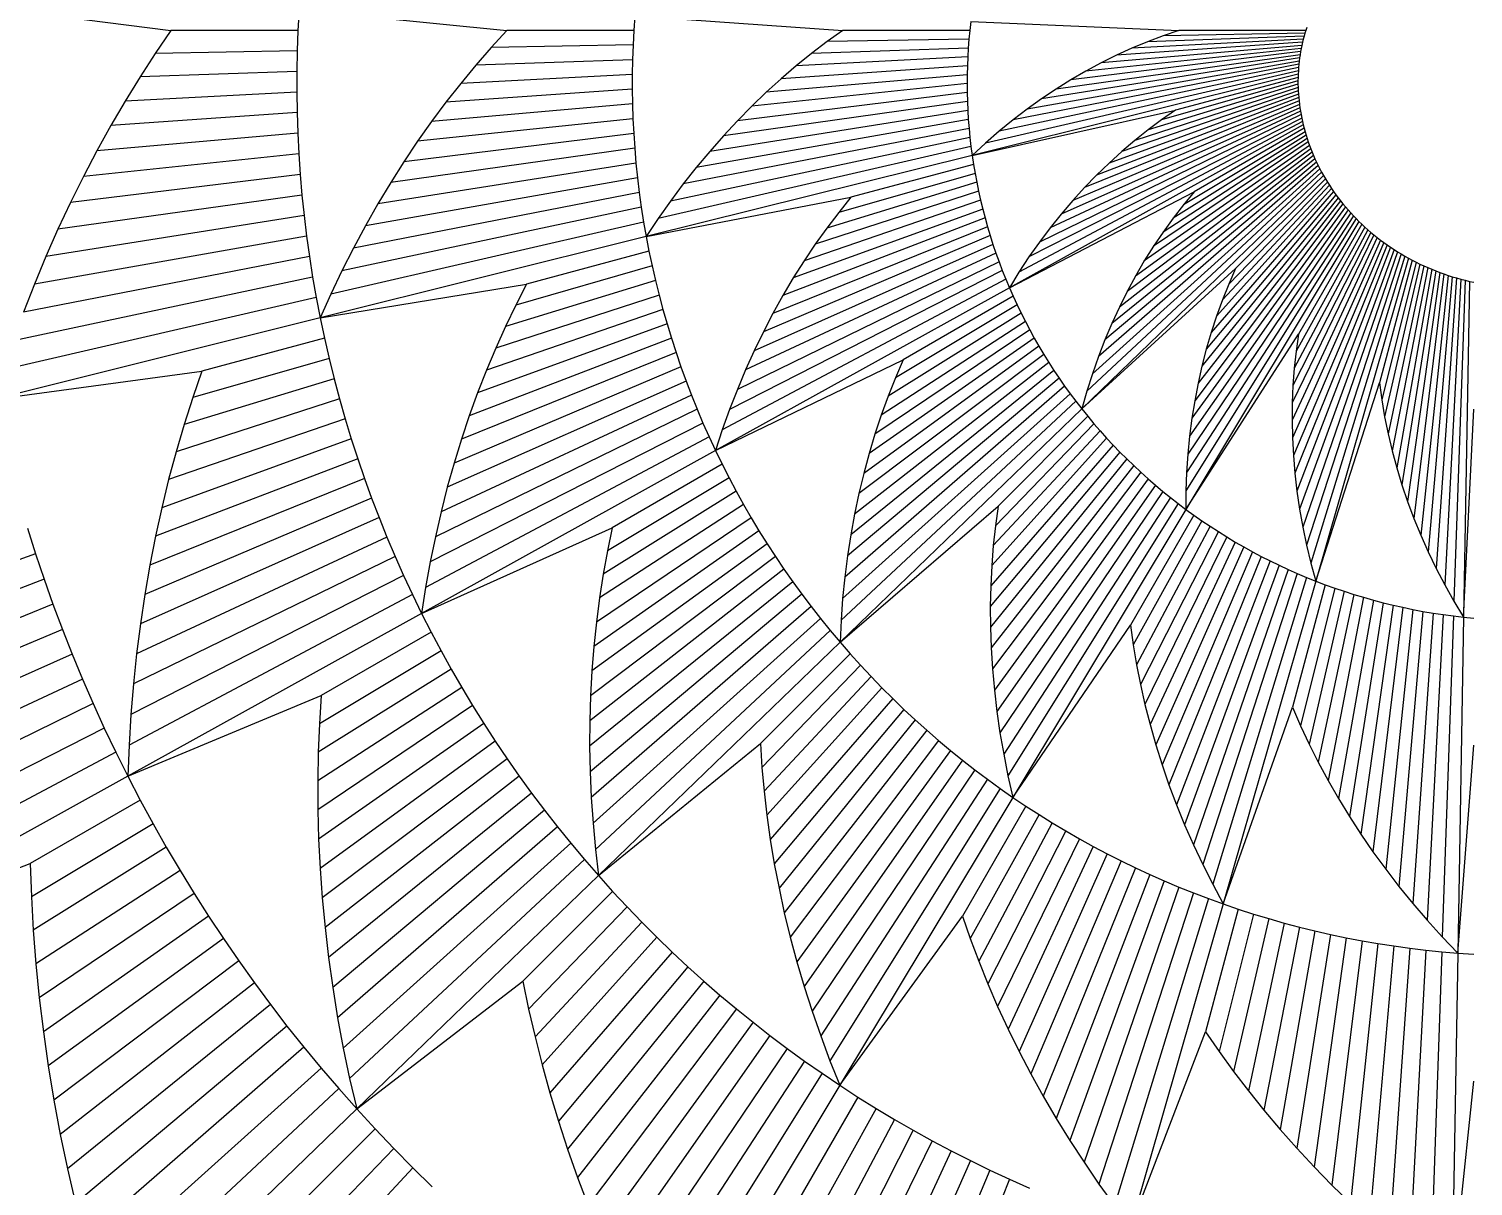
# Model space of a CAD drawing. Header units: metres. Extents: x -32.5 to 30, y -28.7 to 31.2.
# Drawn here: x -21.5 to -0.01, y -17.2 to 0.02 of the extents above; entities that cross this region are included whole.
import ezdxf

# ---------------------------------------------------------------- set-up
doc = ezdxf.new("R2010")
doc.units = ezdxf.units.M
for name, color, linetype in [('Fill', 3, 'Continuous'), ('Inner', 2, 'Continuous'), ('Outer', 1, 'Continuous')]:
    doc.layers.add(name, color=color, linetype=linetype)

msp = doc.modelspace()

# ---------------------------------------------------------------- linework, layer by layer
at = {"layer": 'Fill'}
for p, q in [((-17.5, 0), (-19.389, 0)), ((-12.5, 0), (-14.389, 0)), ((-7.5, 0), (-9.389, 0)), ((-2.5, 0), (-4.389, 0)), ((-7.513, -0.131), (-9.624, -0.168)), ((-2.549, -0.178), (-5.32, -0.372)), ((-2.538, -0.133), (-5.09, -0.267)), ((-2.526, -0.088), (-4.858, -0.17)), ((-2.514, -0.044), (-4.624, -0.081)), ((-17.511, -0.306), (-19.622, -0.343)), ((-12.512, -0.218), (-14.623, -0.255)), ((-7.531, -0.395), (-10.083, -0.528)), ((-7.523, -0.263), (-9.855, -0.344)), ((-2.593, -0.411), (-6.434, -1.019)), ((-2.586, -0.363), (-6.217, -0.874)), ((-2.578, -0.317), (-5.997, -0.736)), ((-2.569, -0.27), (-5.774, -0.607)), ((-2.56, -0.224), (-5.548, -0.485)), ((-17.517, -0.612), (-19.849, -0.693)), ((-12.52, -0.437), (-14.852, -0.519)), ((-7.537, -0.527), (-10.308, -0.721)), ((-2.612, -0.603), (-7.267, -1.678)), ((-2.608, -0.554), (-7.064, -1.502)), ((-2.604, -0.506), (-6.858, -1.333)), ((-2.599, -0.458), (-6.647, -1.172)), ((-12.524, -0.656), (-15.077, -0.79)), ((-7.542, -0.793), (-10.746, -1.129)), ((-7.541, -0.66), (-10.529, -0.921)), ((-2.614, -0.652), (-7.466, -1.861)), ((-2.615, -0.85), (-5.046, -1.64)), ((-2.617, -0.8), (-4.848, -1.482)), ((-2.617, -0.75), (-4.646, -1.332)), ((-2.616, -0.701), (-4.441, -1.19)), ((-17.518, -0.918), (-20.07, -1.052)), ((-12.525, -0.876), (-15.296, -1.07)), ((-7.537, -1.059), (-11.168, -1.57)), ((-7.541, -0.926), (-10.959, -1.346)), ((-2.601, -1.051), (-5.795, -2.341)), ((-2.606, -1), (-5.614, -2.155)), ((-2.61, -0.95), (-5.429, -1.976)), ((-2.613, -0.9), (-5.24, -1.804)), ((-17.513, -1.225), (-20.284, -1.418)), ((-12.522, -1.095), (-15.51, -1.357)), ((-7.531, -1.193), (-11.372, -1.801)), ((-2.572, -1.254), (-6.466, -3.154)), ((-2.58, -1.203), (-6.306, -2.941)), ((-2.588, -1.152), (-6.141, -2.734)), ((-2.595, -1.102), (-5.97, -2.534)), ((-12.514, -1.315), (-15.719, -1.652)), ((-7.512, -1.46), (-11.766, -2.287)), ((-7.523, -1.326), (-11.571, -2.04)), ((-2.539, -1.407), (-6.912, -3.831)), ((-2.551, -1.356), (-6.769, -3.599)), ((-2.562, -1.305), (-6.621, -3.373)), ((-2.526, -1.458), (-4.162, -2.403)), ((-17.503, -1.531), (-20.491, -1.793)), ((-12.503, -1.535), (-15.922, -1.955)), ((-7.499, -1.594), (-11.955, -2.541)), ((-2.446, -1.713), (-4.904, -3.433)), ((-2.464, -1.662), (-4.767, -3.215)), ((-2.481, -1.611), (-4.624, -3.003)), ((-2.497, -1.56), (-4.476, -2.797)), ((-2.512, -1.509), (-4.322, -2.597)), ((-17.487, -1.838), (-20.692, -2.175)), ((-12.488, -1.755), (-16.119, -2.265)), ((-7.466, -1.861), (-12.317, -3.071)), ((-7.484, -1.728), (-12.139, -2.803)), ((-2.364, -1.914), (-5.386, -4.362)), ((-2.386, -1.864), (-5.275, -4.122)), ((-2.407, -1.814), (-5.158, -3.887)), ((-2.427, -1.763), (-5.034, -3.657)), ((-17.466, -2.145), (-20.885, -2.564)), ((-12.47, -1.975), (-16.311, -2.583)), ((-7.423, -2.129), (-9.452, -2.71)), ((-7.446, -1.995), (-9.27, -2.484)), ((-2.265, -2.112), (-5.759, -5.371)), ((-2.291, -2.063), (-5.677, -5.111)), ((-2.317, -2.014), (-5.587, -4.857)), ((-2.341, -1.964), (-5.49, -4.607)), ((-12.447, -2.195), (-16.496, -2.909)), ((-7.398, -2.262), (-9.629, -2.944)), ((-2.238, -2.161), (-5.835, -5.634)), ((-2.119, -2.353), (-3.829, -4.252)), ((-2.15, -2.306), (-3.742, -4.012)), ((-2.18, -2.258), (-3.647, -3.777)), ((-2.21, -2.21), (-3.545, -3.545)), ((-17.44, -2.451), (-21.071, -2.961)), ((-12.42, -2.414), (-16.674, -3.241)), ((-7.341, -2.528), (-9.967, -3.432)), ((-7.371, -2.395), (-9.801, -3.185)), ((-1.984, -2.539), (-4.104, -5.253)), ((-2.019, -2.493), (-4.047, -4.997)), ((-2.053, -2.447), (-3.982, -4.745)), ((-2.087, -2.4), (-3.909, -4.497)), ((-17.408, -2.757), (-21.249, -3.366)), ((-12.39, -2.634), (-16.846, -3.581)), ((-7.274, -2.792), (-10.282, -3.947)), ((-7.309, -2.66), (-10.128, -3.686)), ((-1.793, -2.761), (-4.274, -6.581)), ((-1.833, -2.717), (-4.256, -6.31)), ((-1.872, -2.674), (-4.23, -6.041)), ((-1.91, -2.629), (-4.196, -5.775)), ((-1.948, -2.584), (-4.154, -5.513)), ((-12.356, -2.853), (-17.011, -3.927)), ((-7.237, -2.924), (-10.431, -4.214)), ((-1.71, -2.845), (-4.285, -7.131)), ((-1.752, -2.803), (-4.284, -6.855)), ((-1.532, -3.007), (-2.692, -5.284)), ((-1.578, -2.968), (-2.673, -5.028)), ((-1.623, -2.928), (-2.646, -4.774)), ((-1.667, -2.887), (-2.611, -4.523)), ((-17.371, -3.063), (-21.42, -3.777)), ((-12.317, -3.071), (-17.169, -4.281)), ((-7.156, -3.186), (-10.709, -4.768)), ((-7.198, -3.055), (-10.573, -4.488)), ((-1.438, -3.084), (-2.706, -5.803)), ((-1.486, -3.046), (-2.703, -5.543)), ((-1.39, -3.121), (-2.7, -6.065)), ((-1.34, -3.158), (-2.686, -6.328)), ((-1.29, -3.194), (-2.664, -6.593)), ((-17.328, -3.368), (-21.582, -4.195)), ((-12.275, -3.289), (-14.1, -3.778)), ((-7.112, -3.316), (-10.838, -5.054)), ((-1.239, -3.229), (-2.633, -6.859)), ((-1.188, -3.263), (-2.594, -7.126)), ((-1.135, -3.296), (-2.546, -7.393)), ((-1.082, -3.329), (-2.489, -7.661)), ((-1.027, -3.36), (-2.424, -7.929)), ((-0.972, -3.391), (-2.351, -8.197)), ((-0.917, -3.421), (-1.406, -5.246)), ((-12.229, -3.507), (-14.259, -4.089)), ((-7.017, -3.575), (-11.076, -5.643)), ((-7.066, -3.446), (-10.96, -5.346)), ((-0.86, -3.45), (-1.371, -5.498)), ((-0.803, -3.478), (-1.328, -5.751)), ((-0.745, -3.505), (-1.276, -6.005)), ((-0.686, -3.531), (-1.216, -6.258)), ((-0.627, -3.556), (-1.148, -6.511)), ((-0.567, -3.58), (-1.071, -6.763)), ((-0.506, -3.603), (-0.986, -7.014)), ((-0.445, -3.626), (-0.892, -7.265)), ((-0.383, -3.647), (-0.79, -7.514)), ((-17.281, -3.673), (-21.737, -4.62)), ((-12.18, -3.724), (-14.411, -4.406)), ((-6.912, -3.831), (-11.285, -6.255)), ((-6.965, -3.704), (-11.184, -5.947)), ((-0.321, -3.667), (-0.679, -7.762)), ((-0.258, -3.685), (-0.56, -8.008)), ((-0.194, -3.703), (-0.432, -8.253)), ((-0.13, -3.72), (-0.297, -8.495)), ((-0.065, -3.736), (-0.152, -8.735)), ((-17.227, -3.977), (-21.883, -5.052)), ((-12.126, -3.94), (-14.556, -4.73)), ((-6.856, -3.958), (-8.492, -4.903)), ((-17.169, -4.281), (-22.02, -5.49)), ((-12.068, -4.156), (-14.695, -5.06)), ((-6.737, -4.21), (-8.716, -5.446)), ((-6.798, -4.085), (-8.607, -5.172)), ((-12.007, -4.37), (-14.826, -5.396)), ((-6.609, -4.458), (-8.912, -6.011)), ((-6.674, -4.334), (-8.818, -5.726)), ((-17.105, -4.583), (-18.929, -5.072)), ((-11.942, -4.584), (-14.95, -5.739)), ((-6.472, -4.702), (-9.079, -6.596)), ((-6.542, -4.581), (-8.999, -6.301)), ((-17.036, -4.885), (-19.065, -5.467)), ((-11.873, -4.797), (-15.067, -6.087)), ((-6.326, -4.942), (-9.215, -7.2)), ((-6.4, -4.823), (-9.151, -6.896)), ((-11.8, -5.009), (-15.176, -6.442)), ((-6.25, -5.061), (-9.272, -7.508)), ((-16.961, -5.186), (-19.193, -5.868)), ((-11.724, -5.22), (-15.277, -6.802)), ((-6.09, -5.294), (-9.36, -8.137)), ((-6.171, -5.178), (-9.32, -7.821)), ((-16.881, -5.485), (-19.312, -6.275)), ((-11.644, -5.429), (-15.369, -7.167)), ((-5.922, -5.522), (-9.416, -8.781)), ((-6.007, -5.409), (-9.393, -8.457)), ((-16.796, -5.783), (-19.423, -6.688)), ((-11.559, -5.638), (-15.454, -7.538)), ((-5.835, -5.634), (-9.431, -9.108)), ((-5.745, -5.745), (-7.081, -7.081)), ((-11.472, -5.845), (-15.531, -7.913)), ((-5.56, -5.963), (-7.152, -7.669)), ((-5.654, -5.855), (-7.12, -7.373)), ((-16.706, -6.08), (-19.525, -7.106)), ((-11.38, -6.051), (-15.599, -8.294)), ((-5.367, -6.174), (-7.189, -8.27)), ((-5.465, -6.069), (-7.175, -7.968)), ((-16.61, -6.376), (-19.618, -7.531)), ((-11.285, -6.255), (-15.658, -8.679)), ((-5.267, -6.277), (-7.196, -8.575)), ((-5.166, -6.379), (-7.193, -8.883)), ((-11.084, -6.66), (-12.893, -7.747)), ((-11.186, -6.458), (-12.822, -7.403)), ((-5.062, -6.479), (-7.183, -9.193)), ((-4.957, -6.578), (-7.163, -9.506)), ((-16.509, -6.67), (-19.703, -7.96)), ((-10.978, -6.86), (-12.956, -8.096)), ((-4.849, -6.674), (-7.135, -9.821)), ((-4.74, -6.769), (-7.098, -10.137)), ((-4.629, -6.863), (-7.052, -10.455)), ((-16.403, -6.963), (-19.778, -8.395)), ((-10.868, -7.058), (-13.011, -8.449)), ((-4.516, -6.954), (-6.997, -10.775)), ((-4.401, -7.044), (-6.933, -11.095)), ((-16.292, -7.253), (-19.844, -8.835)), ((-10.754, -7.254), (-13.057, -8.807)), ((-4.285, -7.131), (-6.86, -11.417)), ((-4.167, -7.217), (-5.111, -8.853)), ((-4.047, -7.301), (-5.07, -9.147)), ((-10.638, -7.449), (-13.095, -9.169)), ((-3.925, -7.382), (-5.021, -9.443)), ((-3.802, -7.462), (-4.962, -9.739)), ((-16.175, -7.543), (-19.901, -9.28)), ((-10.517, -7.641), (-13.124, -9.535)), ((-3.677, -7.54), (-4.895, -10.037)), ((-3.551, -7.616), (-4.819, -10.334)), ((-3.423, -7.689), (-4.734, -10.633)), ((-21.404, -7.79), (-24.223, -8.817)), ((-16.053, -7.83), (-19.948, -9.729)), ((-10.393, -7.832), (-13.144, -9.905)), ((-3.294, -7.76), (-4.64, -10.931)), ((-3.163, -7.83), (-4.537, -11.229)), ((-3.031, -7.897), (-4.425, -11.527)), ((-15.927, -8.115), (-19.986, -10.183)), ((-10.266, -8.021), (-13.155, -10.278)), ((-2.898, -7.961), (-4.304, -11.824)), ((-2.763, -8.024), (-4.174, -12.121)), ((-2.627, -8.084), (-4.034, -12.417)), ((-2.489, -8.142), (-3.886, -12.711)), ((-21.278, -8.168), (-24.286, -9.323)), ((-10.135, -8.207), (-13.158, -10.655)), ((-2.351, -8.197), (-3.729, -13.004)), ((-2.211, -8.251), (-2.7, -10.075)), ((-2.07, -8.301), (-2.581, -10.35)), ((-1.928, -8.35), (-2.453, -10.623)), ((-21.145, -8.543), (-24.339, -9.833)), ((-15.795, -8.398), (-20.013, -10.641)), ((-10.001, -8.392), (-13.15, -11.035)), ((-9.864, -8.574), (-13.134, -11.417)), ((-1.785, -8.396), (-2.316, -10.895)), ((-1.64, -8.439), (-2.17, -11.166)), ((-1.495, -8.48), (-2.016, -11.435)), ((-1.349, -8.519), (-1.853, -11.701)), ((-1.202, -8.555), (-1.682, -11.966)), ((-1.055, -8.588), (-1.501, -12.228)), ((-15.658, -8.679), (-20.031, -11.103)), ((-9.723, -8.754), (-13.108, -11.803)), ((-0.906, -8.619), (-1.312, -12.487)), ((-0.757, -8.648), (-1.115, -12.743)), ((-0.606, -8.673), (-0.909, -12.996)), ((-0.456, -8.696), (-0.694, -13.246)), ((-0.304, -8.717), (-0.471, -13.492)), ((-0.152, -8.735), (-0.24, -13.734)), ((-21.005, -8.916), (-24.381, -10.349)), ((-15.516, -8.958), (-17.152, -9.903)), ((-9.579, -8.932), (-13.073, -12.191)), ((-15.369, -9.235), (-17.179, -10.322)), ((-9.431, -9.108), (-13.028, -12.581)), ((-20.859, -9.287), (-24.412, -10.869)), ((-9.281, -9.281), (-10.616, -10.616)), ((-9.127, -9.451), (-10.594, -10.97)), ((-20.707, -9.656), (-24.433, -11.393)), ((-15.218, -9.509), (-17.197, -10.746)), ((-8.97, -9.619), (-10.562, -11.326)), ((-15.061, -9.781), (-17.204, -11.173)), ((-8.81, -9.785), (-10.52, -11.684)), ((-20.547, -10.022), (-24.442, -11.921)), ((-14.9, -10.05), (-17.203, -11.603)), ((-8.647, -9.947), (-10.47, -12.044)), ((-8.481, -10.108), (-10.41, -12.406)), ((-8.312, -10.265), (-10.34, -12.769)), ((-20.382, -10.385), (-24.441, -12.453)), ((-14.733, -10.316), (-17.191, -12.037)), ((-8.14, -10.419), (-10.261, -13.134)), ((-20.21, -10.746), (-24.428, -12.989)), ((-14.562, -10.58), (-17.169, -12.474)), ((-7.966, -10.571), (-10.172, -13.499)), ((-7.788, -10.719), (-10.074, -13.866)), ((-14.387, -10.841), (-17.137, -12.914)), ((-7.608, -10.865), (-9.966, -14.233)), ((-20.031, -11.103), (-24.404, -13.528)), ((-14.206, -11.099), (-17.095, -13.356)), ((-7.425, -11.008), (-9.848, -14.6)), ((-7.239, -11.147), (-9.72, -14.968)), ((-14.021, -11.354), (-17.043, -13.801)), ((-7.051, -11.284), (-9.583, -15.336)), ((-19.846, -11.458), (-21.482, -12.403)), ((-6.86, -11.417), (-9.435, -15.703)), ((-6.667, -11.547), (-7.611, -13.183)), ((-19.655, -11.81), (-21.465, -12.897)), ((-13.831, -11.606), (-16.981, -14.248)), ((-6.471, -11.674), (-7.494, -13.52)), ((-6.273, -11.797), (-7.368, -13.857)), ((-13.637, -11.855), (-16.908, -14.698)), ((-6.072, -11.917), (-7.232, -14.194)), ((-5.869, -12.034), (-7.087, -14.531)), ((-19.458, -12.159), (-21.437, -13.395)), ((-13.439, -12.1), (-16.824, -15.148)), ((-5.664, -12.147), (-6.932, -14.866)), ((-13.235, -12.342), (-16.73, -15.601)), ((-5.457, -12.257), (-6.768, -15.2)), ((-5.248, -12.363), (-6.594, -15.534)), ((-19.254, -12.504), (-21.398, -13.896)), ((-13.028, -12.581), (-16.625, -16.054)), ((-5.036, -12.465), (-6.41, -15.865)), ((-4.823, -12.564), (-6.217, -16.195)), ((-4.608, -12.66), (-6.014, -16.523)), ((-19.045, -12.846), (-21.348, -14.399)), ((-12.816, -12.816), (-14.152, -14.152)), ((-4.391, -12.751), (-5.801, -16.849)), ((-4.172, -12.839), (-5.579, -17.172)), ((-12.6, -13.048), (-14.067, -14.567)), ((-3.951, -12.923), (-5.348, -17.492)), ((-3.729, -13.004), (-5.107, -17.81)), ((-3.505, -13.08), (-3.994, -14.905)), ((-18.829, -13.184), (-21.287, -14.905)), ((-12.38, -13.276), (-13.971, -14.983)), ((-3.279, -13.153), (-3.79, -15.201)), ((-3.052, -13.222), (-3.577, -15.495)), ((-2.824, -13.287), (-3.355, -15.786)), ((-18.607, -13.519), (-21.214, -15.413)), ((-12.156, -13.5), (-13.866, -15.4)), ((-2.594, -13.347), (-3.124, -16.074)), ((-2.364, -13.404), (-2.884, -16.359)), ((-2.131, -13.457), (-2.635, -16.64)), ((-1.898, -13.506), (-2.378, -16.917)), ((-11.928, -13.721), (-13.75, -15.817)), ((-1.664, -13.551), (-2.111, -17.19)), ((-1.429, -13.592), (-1.835, -17.459)), ((-1.192, -13.628), (-1.551, -17.724)), ((-0.955, -13.661), (-1.258, -17.984)), ((-0.717, -13.69), (-0.956, -18.239)), ((-0.479, -13.714), (-0.646, -18.489)), ((-0.24, -13.734), (-0.327, -18.733)), ((-18.38, -13.85), (-21.131, -15.923)), ((-11.695, -13.938), (-13.624, -16.236)), ((-18.146, -14.177), (-21.036, -16.435)), ((-11.459, -14.151), (-13.487, -16.655)), ((-11.219, -14.359), (-13.339, -17.074)), ((-17.907, -14.501), (-20.929, -16.948)), ((-10.975, -14.564), (-13.181, -17.492)), ((-17.662, -14.82), (-20.811, -17.462)), ((-10.727, -14.765), (-13.013, -17.911)), ((-10.476, -14.961), (-12.834, -18.329)), ((-17.411, -15.135), (-20.681, -17.978)), ((-10.221, -15.153), (-12.644, -18.745)), ((-17.154, -15.446), (-20.54, -18.494)), ((-9.962, -15.341), (-12.443, -19.161)), ((-9.7, -15.524), (-12.232, -19.576)), ((-16.892, -15.752), (-20.386, -19.011)), ((-9.435, -15.703), (-12.01, -19.989)), ((-9.167, -15.877), (-10.111, -17.513)), ((-16.625, -16.054), (-20.221, -19.528)), ((-8.895, -16.047), (-9.918, -17.893)), ((-8.62, -16.212), (-9.715, -18.272)), ((-16.352, -16.352), (-17.687, -17.687)), ((-8.342, -16.372), (-9.502, -18.649)), ((-8.061, -16.528), (-9.279, -19.024)), ((-16.074, -16.645), (-17.54, -18.163)), ((-7.777, -16.679), (-9.045, -19.398)), ((-15.79, -16.933), (-17.381, -18.639)), ((-7.491, -16.824), (-8.801, -19.768)), ((-7.201, -16.965), (-8.547, -20.136)), ((-6.909, -17.101), (-8.283, -20.501))]:
    msp.add_line(p, q, dxfattribs=at)
at = {"layer": 'Inner'}
for p, q in [((-17.483, 0.305), (-17.5, 0)), ((-12.484, 0.218), (-12.5, 0)), ((-17.5, 0), (-17.511, -0.306)), ((-12.5, 0), (-12.512, -0.218)), ((-7.5, 0), (-7.513, -0.131)), ((-7.485, 0.131), (-7.5, 0)), ((-2.5, 0), (-2.514, -0.044)), ((-2.486, 0.043), (-2.5, 0)), ((-7.513, -0.131), (-7.523, -0.263)), ((-2.549, -0.178), (-2.56, -0.224)), ((-2.538, -0.133), (-2.549, -0.178)), ((-2.526, -0.088), (-2.538, -0.133)), ((-2.514, -0.044), (-2.526, -0.088)), ((-17.511, -0.306), (-17.517, -0.612)), ((-12.512, -0.218), (-12.52, -0.437)), ((-7.531, -0.395), (-7.537, -0.527)), ((-7.523, -0.263), (-7.531, -0.395)), ((-2.593, -0.411), (-2.599, -0.458)), ((-2.586, -0.363), (-2.593, -0.411)), ((-2.578, -0.317), (-2.586, -0.363)), ((-2.569, -0.27), (-2.578, -0.317)), ((-2.56, -0.224), (-2.569, -0.27)), ((-17.517, -0.612), (-17.518, -0.918)), ((-12.52, -0.437), (-12.524, -0.656)), ((-7.537, -0.527), (-7.541, -0.66)), ((-2.612, -0.603), (-2.614, -0.652)), ((-2.608, -0.554), (-2.612, -0.603)), ((-2.604, -0.506), (-2.608, -0.554)), ((-2.599, -0.458), (-2.604, -0.506)), ((-12.524, -0.656), (-12.525, -0.876)), ((-7.541, -0.66), (-7.542, -0.793)), ((-7.542, -0.793), (-7.541, -0.926)), ((-2.616, -0.701), (-2.617, -0.75)), ((-2.617, -0.75), (-2.617, -0.8)), ((-2.617, -0.8), (-2.615, -0.85)), ((-2.614, -0.652), (-2.616, -0.701)), ((-2.615, -0.85), (-2.613, -0.9)), ((-17.518, -0.918), (-17.513, -1.225)), ((-12.525, -0.876), (-12.522, -1.095)), ((-7.541, -0.926), (-7.537, -1.059)), ((-7.537, -1.059), (-7.531, -1.193)), ((-2.613, -0.9), (-2.61, -0.95)), ((-2.61, -0.95), (-2.606, -1)), ((-2.606, -1), (-2.601, -1.051)), ((-2.601, -1.051), (-2.595, -1.102)), ((-17.513, -1.225), (-17.503, -1.531)), ((-12.522, -1.095), (-12.514, -1.315)), ((-7.531, -1.193), (-7.523, -1.326)), ((-2.595, -1.102), (-2.588, -1.152)), ((-2.588, -1.152), (-2.58, -1.203)), ((-2.58, -1.203), (-2.572, -1.254)), ((-2.572, -1.254), (-2.562, -1.305)), ((-12.514, -1.315), (-12.503, -1.535)), ((-7.523, -1.326), (-7.512, -1.46)), ((-7.512, -1.46), (-7.499, -1.594)), ((-2.562, -1.305), (-2.551, -1.356)), ((-2.551, -1.356), (-2.539, -1.407)), ((-2.539, -1.407), (-2.526, -1.458)), ((-2.526, -1.458), (-2.512, -1.509)), ((-17.503, -1.531), (-17.487, -1.838)), ((-12.503, -1.535), (-12.488, -1.755)), ((-7.499, -1.594), (-7.484, -1.728)), ((-2.512, -1.509), (-2.497, -1.56)), ((-2.497, -1.56), (-2.481, -1.611)), ((-2.481, -1.611), (-2.464, -1.662)), ((-2.464, -1.662), (-2.446, -1.713)), ((-2.446, -1.713), (-2.427, -1.763)), ((-17.487, -1.838), (-17.466, -2.145)), ((-12.488, -1.755), (-12.47, -1.975)), ((-7.484, -1.728), (-7.466, -1.861)), ((-7.466, -1.861), (-7.446, -1.995)), ((-2.427, -1.763), (-2.407, -1.814)), ((-2.407, -1.814), (-2.386, -1.864)), ((-2.386, -1.864), (-2.364, -1.914)), ((-2.364, -1.914), (-2.341, -1.964)), ((-17.466, -2.145), (-17.44, -2.451)), ((-12.47, -1.975), (-12.447, -2.195)), ((-7.446, -1.995), (-7.423, -2.129)), ((-7.423, -2.129), (-7.398, -2.262)), ((-2.341, -1.964), (-2.317, -2.014)), ((-2.317, -2.014), (-2.291, -2.063)), ((-2.291, -2.063), (-2.265, -2.112)), ((-2.265, -2.112), (-2.238, -2.161)), ((-12.447, -2.195), (-12.42, -2.414)), ((-7.398, -2.262), (-7.371, -2.395)), ((-2.238, -2.161), (-2.21, -2.21)), ((-2.21, -2.21), (-2.18, -2.258)), ((-2.18, -2.258), (-2.15, -2.306)), ((-2.15, -2.306), (-2.119, -2.353)), ((-2.119, -2.353), (-2.087, -2.4)), ((-17.44, -2.451), (-17.408, -2.757)), ((-12.42, -2.414), (-12.39, -2.634)), ((-7.371, -2.395), (-7.341, -2.528)), ((-7.341, -2.528), (-7.309, -2.66)), ((-2.087, -2.4), (-2.053, -2.447)), ((-2.053, -2.447), (-2.019, -2.493)), ((-2.019, -2.493), (-1.984, -2.539)), ((-1.984, -2.539), (-1.948, -2.584)), ((-17.408, -2.757), (-17.371, -3.063)), ((-12.39, -2.634), (-12.356, -2.853)), ((-7.309, -2.66), (-7.274, -2.792)), ((-7.274, -2.792), (-7.237, -2.924)), ((-1.948, -2.584), (-1.91, -2.629)), ((-1.91, -2.629), (-1.872, -2.674)), ((-1.872, -2.674), (-1.833, -2.717)), ((-1.833, -2.717), (-1.793, -2.761)), ((-1.793, -2.761), (-1.752, -2.803)), ((-12.356, -2.853), (-12.317, -3.071)), ((-7.237, -2.924), (-7.198, -3.055)), ((-1.752, -2.803), (-1.71, -2.845)), ((-1.71, -2.845), (-1.667, -2.887)), ((-1.667, -2.887), (-1.623, -2.928)), ((-1.623, -2.928), (-1.578, -2.968)), ((-1.578, -2.968), (-1.532, -3.007)), ((-1.532, -3.007), (-1.486, -3.046)), ((-17.371, -3.063), (-17.328, -3.368)), ((-12.317, -3.071), (-12.275, -3.289)), ((-7.198, -3.055), (-7.156, -3.186)), ((-7.156, -3.186), (-7.112, -3.316)), ((-1.486, -3.046), (-1.438, -3.084)), ((-1.438, -3.084), (-1.39, -3.121)), ((-1.39, -3.121), (-1.34, -3.158)), ((-1.34, -3.158), (-1.29, -3.194)), ((-1.29, -3.194), (-1.239, -3.229)), ((-17.328, -3.368), (-17.281, -3.673)), ((-12.275, -3.289), (-12.229, -3.507)), ((-7.112, -3.316), (-7.066, -3.446)), ((-1.239, -3.229), (-1.188, -3.263)), ((-1.188, -3.263), (-1.135, -3.296)), ((-1.135, -3.296), (-1.082, -3.329)), ((-1.082, -3.329), (-1.027, -3.36)), ((-1.027, -3.36), (-0.972, -3.391)), ((-0.972, -3.391), (-0.917, -3.421)), ((-0.917, -3.421), (-0.86, -3.45)), ((-12.229, -3.507), (-12.18, -3.724)), ((-7.066, -3.446), (-7.017, -3.575)), ((-7.017, -3.575), (-6.965, -3.704)), ((-0.86, -3.45), (-0.803, -3.478)), ((-0.803, -3.478), (-0.745, -3.505)), ((-0.745, -3.505), (-0.686, -3.531)), ((-0.686, -3.531), (-0.627, -3.556)), ((-0.627, -3.556), (-0.567, -3.58)), ((-0.567, -3.58), (-0.506, -3.603)), ((-0.506, -3.603), (-0.445, -3.626)), ((-0.445, -3.626), (-0.383, -3.647)), ((-0.383, -3.647), (-0.321, -3.667)), ((-17.281, -3.673), (-17.227, -3.977)), ((-12.18, -3.724), (-12.126, -3.94)), ((-6.965, -3.704), (-6.912, -3.831)), ((-6.912, -3.831), (-6.856, -3.958)), ((-0.321, -3.667), (-0.258, -3.685)), ((-0.258, -3.685), (-0.194, -3.703)), ((-0.194, -3.703), (-0.13, -3.72)), ((-0.13, -3.72), (-0.065, -3.736)), ((-0.065, -3.736), (0, -3.75)), ((-17.227, -3.977), (-17.169, -4.281)), ((-12.126, -3.94), (-12.068, -4.156)), ((-6.856, -3.958), (-6.798, -4.085)), ((-17.169, -4.281), (-17.105, -4.583)), ((-12.068, -4.156), (-12.007, -4.37)), ((-6.798, -4.085), (-6.737, -4.21)), ((-6.737, -4.21), (-6.674, -4.334)), ((-12.007, -4.37), (-11.942, -4.584)), ((-6.674, -4.334), (-6.609, -4.458)), ((-6.609, -4.458), (-6.542, -4.581)), ((-17.105, -4.583), (-17.036, -4.885)), ((-11.942, -4.584), (-11.873, -4.797)), ((-6.542, -4.581), (-6.472, -4.702)), ((-6.472, -4.702), (-6.4, -4.823)), ((-17.036, -4.885), (-16.961, -5.186)), ((-11.873, -4.797), (-11.8, -5.009)), ((-6.4, -4.823), (-6.326, -4.942)), ((-6.326, -4.942), (-6.25, -5.061)), ((-11.8, -5.009), (-11.724, -5.22)), ((-6.25, -5.061), (-6.171, -5.178)), ((-16.961, -5.186), (-16.881, -5.485)), ((-11.724, -5.22), (-11.644, -5.429)), ((-6.171, -5.178), (-6.09, -5.294)), ((-6.09, -5.294), (-6.007, -5.409)), ((-16.881, -5.485), (-16.796, -5.783)), ((-11.644, -5.429), (-11.559, -5.638)), ((-6.007, -5.409), (-5.922, -5.522)), ((-5.922, -5.522), (-5.835, -5.634)), ((-16.796, -5.783), (-16.706, -6.08)), ((-11.559, -5.638), (-11.472, -5.845)), ((-5.835, -5.634), (-5.745, -5.745)), ((-5.745, -5.745), (-5.654, -5.855)), ((-11.472, -5.845), (-11.38, -6.051)), ((-5.654, -5.855), (-5.56, -5.963)), ((-5.56, -5.963), (-5.465, -6.069)), ((-16.706, -6.08), (-16.61, -6.376)), ((-11.38, -6.051), (-11.285, -6.255)), ((-5.465, -6.069), (-5.367, -6.174)), ((-5.367, -6.174), (-5.267, -6.277)), ((-16.61, -6.376), (-16.509, -6.67)), ((-11.285, -6.255), (-11.186, -6.458)), ((-5.267, -6.277), (-5.166, -6.379)), ((-5.166, -6.379), (-5.062, -6.479)), ((-11.186, -6.458), (-11.084, -6.66)), ((-11.084, -6.66), (-10.978, -6.86)), ((-5.062, -6.479), (-4.957, -6.578)), ((-4.957, -6.578), (-4.849, -6.674)), ((-16.509, -6.67), (-16.403, -6.963)), ((-10.978, -6.86), (-10.868, -7.058)), ((-4.849, -6.674), (-4.74, -6.769)), ((-4.74, -6.769), (-4.629, -6.863)), ((-4.629, -6.863), (-4.516, -6.954)), ((-16.403, -6.963), (-16.292, -7.253)), ((-10.868, -7.058), (-10.754, -7.254)), ((-4.516, -6.954), (-4.401, -7.044)), ((-4.401, -7.044), (-4.285, -7.131)), ((-16.292, -7.253), (-16.175, -7.543)), ((-10.754, -7.254), (-10.638, -7.449)), ((-4.285, -7.131), (-4.167, -7.217)), ((-4.167, -7.217), (-4.047, -7.301)), ((-4.047, -7.301), (-3.925, -7.382)), ((-21.524, -7.411), (-21.404, -7.79)), ((-10.638, -7.449), (-10.517, -7.641)), ((-3.925, -7.382), (-3.802, -7.462)), ((-3.802, -7.462), (-3.677, -7.54)), ((-16.175, -7.543), (-16.053, -7.83)), ((-10.517, -7.641), (-10.393, -7.832)), ((-3.677, -7.54), (-3.551, -7.616)), ((-3.551, -7.616), (-3.423, -7.689)), ((-3.423, -7.689), (-3.294, -7.76)), ((-21.404, -7.79), (-21.278, -8.168)), ((-16.053, -7.83), (-15.927, -8.115)), ((-10.393, -7.832), (-10.266, -8.021)), ((-3.294, -7.76), (-3.163, -7.83)), ((-3.163, -7.83), (-3.031, -7.897)), ((-3.031, -7.897), (-2.898, -7.961)), ((-15.927, -8.115), (-15.795, -8.398)), ((-10.266, -8.021), (-10.135, -8.207)), ((-2.898, -7.961), (-2.763, -8.024)), ((-2.763, -8.024), (-2.627, -8.084)), ((-2.627, -8.084), (-2.489, -8.142)), ((-2.489, -8.142), (-2.351, -8.197)), ((-21.278, -8.168), (-21.145, -8.543)), ((-10.135, -8.207), (-10.001, -8.392)), ((-2.351, -8.197), (-2.211, -8.251)), ((-2.211, -8.251), (-2.07, -8.301)), ((-2.07, -8.301), (-1.928, -8.35)), ((-1.928, -8.35), (-1.785, -8.396)), ((-21.145, -8.543), (-21.005, -8.916)), ((-15.795, -8.398), (-15.658, -8.679)), ((-10.001, -8.392), (-9.864, -8.574)), ((-9.864, -8.574), (-9.723, -8.754)), ((-1.785, -8.396), (-1.64, -8.439)), ((-1.64, -8.439), (-1.495, -8.48)), ((-1.495, -8.48), (-1.349, -8.519)), ((-1.349, -8.519), (-1.202, -8.555)), ((-1.202, -8.555), (-1.055, -8.588)), ((-1.055, -8.588), (-0.906, -8.619)), ((-15.658, -8.679), (-15.516, -8.958)), ((-9.723, -8.754), (-9.579, -8.932)), ((-0.906, -8.619), (-0.757, -8.648)), ((-0.757, -8.648), (-0.606, -8.673)), ((-0.606, -8.673), (-0.456, -8.696)), ((-0.456, -8.696), (-0.304, -8.717)), ((-0.304, -8.717), (-0.152, -8.735)), ((-0.152, -8.735), (0, -8.75)), ((-21.005, -8.916), (-20.859, -9.287)), ((-15.516, -8.958), (-15.369, -9.235)), ((-9.579, -8.932), (-9.431, -9.108)), ((-15.369, -9.235), (-15.218, -9.509)), ((-9.431, -9.108), (-9.281, -9.281)), ((-20.859, -9.287), (-20.707, -9.656)), ((-9.281, -9.281), (-9.127, -9.451)), ((-9.127, -9.451), (-8.97, -9.619)), ((-20.707, -9.656), (-20.547, -10.022)), ((-15.218, -9.509), (-15.061, -9.781)), ((-8.97, -9.619), (-8.81, -9.785)), ((-15.061, -9.781), (-14.9, -10.05)), ((-8.81, -9.785), (-8.647, -9.947)), ((-20.547, -10.022), (-20.382, -10.385)), ((-14.9, -10.05), (-14.733, -10.316)), ((-8.647, -9.947), (-8.481, -10.108)), ((-8.481, -10.108), (-8.312, -10.265)), ((-8.312, -10.265), (-8.14, -10.419)), ((-20.382, -10.385), (-20.21, -10.746)), ((-14.733, -10.316), (-14.562, -10.58)), ((-8.14, -10.419), (-7.966, -10.571)), ((-20.21, -10.746), (-20.031, -11.103)), ((-14.562, -10.58), (-14.387, -10.841)), ((-7.966, -10.571), (-7.788, -10.719)), ((-7.788, -10.719), (-7.608, -10.865)), ((-14.387, -10.841), (-14.206, -11.099)), ((-7.608, -10.865), (-7.425, -11.008)), ((-20.031, -11.103), (-19.846, -11.458)), ((-14.206, -11.099), (-14.021, -11.354)), ((-7.425, -11.008), (-7.239, -11.147)), ((-7.239, -11.147), (-7.051, -11.284)), ((-14.021, -11.354), (-13.831, -11.606)), ((-7.051, -11.284), (-6.86, -11.417)), ((-19.846, -11.458), (-19.655, -11.81)), ((-6.86, -11.417), (-6.667, -11.547)), ((-6.667, -11.547), (-6.471, -11.674)), ((-19.655, -11.81), (-19.458, -12.159)), ((-13.831, -11.606), (-13.637, -11.855)), ((-6.471, -11.674), (-6.273, -11.797)), ((-6.273, -11.797), (-6.072, -11.917)), ((-13.637, -11.855), (-13.439, -12.1)), ((-6.072, -11.917), (-5.869, -12.034)), ((-5.869, -12.034), (-5.664, -12.147)), ((-19.458, -12.159), (-19.254, -12.504)), ((-13.439, -12.1), (-13.235, -12.342)), ((-5.664, -12.147), (-5.457, -12.257)), ((-13.235, -12.342), (-13.028, -12.581)), ((-5.457, -12.257), (-5.248, -12.363)), ((-5.248, -12.363), (-5.036, -12.465)), ((-19.254, -12.504), (-19.045, -12.846)), ((-13.028, -12.581), (-12.816, -12.816)), ((-5.036, -12.465), (-4.823, -12.564)), ((-4.823, -12.564), (-4.608, -12.66)), ((-4.608, -12.66), (-4.391, -12.751)), ((-19.045, -12.846), (-18.829, -13.184)), ((-12.816, -12.816), (-12.6, -13.048)), ((-4.391, -12.751), (-4.172, -12.839)), ((-4.172, -12.839), (-3.951, -12.923)), ((-12.6, -13.048), (-12.38, -13.276)), ((-3.951, -12.923), (-3.729, -13.004)), ((-3.729, -13.004), (-3.505, -13.08)), ((-3.505, -13.08), (-3.279, -13.153)), ((-18.829, -13.184), (-18.607, -13.519)), ((-12.38, -13.276), (-12.156, -13.5)), ((-3.279, -13.153), (-3.052, -13.222)), ((-3.052, -13.222), (-2.824, -13.287)), ((-2.824, -13.287), (-2.594, -13.347)), ((-18.607, -13.519), (-18.38, -13.85)), ((-12.156, -13.5), (-11.928, -13.721)), ((-2.594, -13.347), (-2.364, -13.404)), ((-2.364, -13.404), (-2.131, -13.457)), ((-2.131, -13.457), (-1.898, -13.506)), ((-1.898, -13.506), (-1.664, -13.551)), ((-11.928, -13.721), (-11.695, -13.938)), ((-1.664, -13.551), (-1.429, -13.592)), ((-1.429, -13.592), (-1.192, -13.628)), ((-1.192, -13.628), (-0.955, -13.661)), ((-0.955, -13.661), (-0.717, -13.69)), ((-0.717, -13.69), (-0.479, -13.714)), ((-0.479, -13.714), (-0.24, -13.734)), ((-0.24, -13.734), (0, -13.75)), ((-18.38, -13.85), (-18.146, -14.177)), ((-11.695, -13.938), (-11.459, -14.151)), ((-18.146, -14.177), (-17.907, -14.501)), ((-11.459, -14.151), (-11.219, -14.359)), ((-11.219, -14.359), (-10.975, -14.564)), ((-17.907, -14.501), (-17.662, -14.82)), ((-10.975, -14.564), (-10.727, -14.765)), ((-17.662, -14.82), (-17.411, -15.135)), ((-10.727, -14.765), (-10.476, -14.961)), ((-10.476, -14.961), (-10.221, -15.153)), ((-17.411, -15.135), (-17.154, -15.446)), ((-10.221, -15.153), (-9.962, -15.341)), ((-17.154, -15.446), (-16.892, -15.752)), ((-9.962, -15.341), (-9.7, -15.524)), ((-9.7, -15.524), (-9.435, -15.703)), ((-16.892, -15.752), (-16.625, -16.054)), ((-9.435, -15.703), (-9.167, -15.877)), ((-9.167, -15.877), (-8.895, -16.047)), ((-16.625, -16.054), (-16.352, -16.352)), ((-8.895, -16.047), (-8.62, -16.212)), ((-8.62, -16.212), (-8.342, -16.372)), ((-16.352, -16.352), (-16.074, -16.645)), ((-8.342, -16.372), (-8.061, -16.528)), ((-8.061, -16.528), (-7.777, -16.679)), ((-16.074, -16.645), (-15.79, -16.933)), ((-7.777, -16.679), (-7.491, -16.824)), ((-15.79, -16.933), (-15.502, -17.216)), ((-7.491, -16.824), (-7.201, -16.965)), ((-7.201, -16.965), (-6.909, -17.101)), ((-6.909, -17.101), (-6.615, -17.232))]:
    msp.add_line(p, q, dxfattribs=at)
at = {"layer": 'Outer'}
for p, q in [((-22.483, 0.392), (-19.389, 0)), ((-17.483, 0.305), (-14.389, 0)), ((-12.484, 0.218), (-9.389, 0)), ((-19.389, 0), (-19.622, -0.343)), ((-14.389, 0), (-14.623, -0.255)), ((-9.389, 0), (-9.624, -0.168)), ((-7.485, 0.131), (-4.389, 0)), ((-4.389, 0), (-4.624, -0.081)), ((-9.624, -0.168), (-9.855, -0.344)), ((-4.858, -0.17), (-5.09, -0.267)), ((-4.624, -0.081), (-4.858, -0.17)), ((-19.622, -0.343), (-19.849, -0.693)), ((-14.623, -0.255), (-14.852, -0.519)), ((-9.855, -0.344), (-10.083, -0.528)), ((-5.32, -0.372), (-5.548, -0.485)), ((-5.09, -0.267), (-5.32, -0.372)), ((-14.852, -0.519), (-15.077, -0.79)), ((-10.083, -0.528), (-10.308, -0.721)), ((-5.774, -0.607), (-5.997, -0.736)), ((-5.548, -0.485), (-5.774, -0.607)), ((-19.849, -0.693), (-20.07, -1.052)), ((-15.077, -0.79), (-15.296, -1.07)), ((-10.308, -0.721), (-10.529, -0.921)), ((-5.997, -0.736), (-6.217, -0.874)), ((-20.07, -1.052), (-20.284, -1.418)), ((-15.296, -1.07), (-15.51, -1.357)), ((-10.529, -0.921), (-10.746, -1.129)), ((-6.434, -1.019), (-6.647, -1.172)), ((-6.217, -0.874), (-6.434, -1.019)), ((-10.746, -1.129), (-10.959, -1.346)), ((-7.466, -1.861), (-4.441, -1.19)), ((-6.647, -1.172), (-6.858, -1.333)), ((-4.441, -1.19), (-4.646, -1.332)), ((-20.284, -1.418), (-20.491, -1.793)), ((-15.51, -1.357), (-15.719, -1.652)), ((-10.959, -1.346), (-11.168, -1.57)), ((-7.064, -1.502), (-7.267, -1.678)), ((-6.858, -1.333), (-7.064, -1.502)), ((-4.848, -1.482), (-5.046, -1.64)), ((-4.646, -1.332), (-4.848, -1.482)), ((-15.719, -1.652), (-15.922, -1.955)), ((-11.168, -1.57), (-11.372, -1.801)), ((-7.267, -1.678), (-7.466, -1.861)), ((-5.046, -1.64), (-5.24, -1.804)), ((-20.491, -1.793), (-20.692, -2.175)), ((-11.372, -1.801), (-11.571, -2.04)), ((-5.24, -1.804), (-5.429, -1.976)), ((-15.922, -1.955), (-16.119, -2.265)), ((-11.571, -2.04), (-11.766, -2.287)), ((-5.429, -1.976), (-5.614, -2.155)), ((-20.692, -2.175), (-20.885, -2.564)), ((-16.119, -2.265), (-16.311, -2.583)), ((-11.766, -2.287), (-11.955, -2.541)), ((-5.795, -2.341), (-5.97, -2.534)), ((-5.614, -2.155), (-5.795, -2.341)), ((-20.885, -2.564), (-21.071, -2.961)), ((-12.317, -3.071), (-9.27, -2.484)), ((-11.955, -2.541), (-12.139, -2.803)), ((-9.27, -2.484), (-9.452, -2.71)), ((-6.912, -3.831), (-4.162, -2.403)), ((-5.97, -2.534), (-6.141, -2.734)), ((-4.162, -2.403), (-4.322, -2.597)), ((-16.311, -2.583), (-16.496, -2.909)), ((-9.452, -2.71), (-9.629, -2.944)), ((-6.141, -2.734), (-6.306, -2.941)), ((-4.322, -2.597), (-4.476, -2.797)), ((-21.071, -2.961), (-21.249, -3.366)), ((-16.496, -2.909), (-16.674, -3.241)), ((-12.139, -2.803), (-12.317, -3.071)), ((-9.629, -2.944), (-9.801, -3.185)), ((-6.306, -2.941), (-6.466, -3.154)), ((-4.624, -3.003), (-4.767, -3.215)), ((-4.476, -2.797), (-4.624, -3.003)), ((-9.801, -3.185), (-9.967, -3.432)), ((-6.466, -3.154), (-6.621, -3.373)), ((-4.767, -3.215), (-4.904, -3.433)), ((-21.249, -3.366), (-21.42, -3.777)), ((-16.674, -3.241), (-16.846, -3.581)), ((-9.967, -3.432), (-10.128, -3.686)), ((-6.621, -3.373), (-6.769, -3.599)), ((-4.904, -3.433), (-5.034, -3.657)), ((-16.846, -3.581), (-17.011, -3.927)), ((-6.769, -3.599), (-6.912, -3.831)), ((-5.835, -5.634), (-3.545, -3.545)), ((-3.545, -3.545), (-3.647, -3.777)), ((-21.42, -3.777), (-21.582, -4.195)), ((-17.169, -4.281), (-14.1, -3.778)), ((-14.1, -3.778), (-14.259, -4.089)), ((-10.128, -3.686), (-10.282, -3.947)), ((-5.034, -3.657), (-5.158, -3.887)), ((-3.647, -3.777), (-3.742, -4.012)), ((-17.011, -3.927), (-17.169, -4.281)), ((-10.282, -3.947), (-10.431, -4.214)), ((-5.158, -3.887), (-5.275, -4.122)), ((-3.742, -4.012), (-3.829, -4.252)), ((-14.259, -4.089), (-14.411, -4.406)), ((-10.431, -4.214), (-10.573, -4.488)), ((-5.275, -4.122), (-5.386, -4.362)), ((-3.829, -4.252), (-3.909, -4.497)), ((-14.411, -4.406), (-14.556, -4.73)), ((-10.573, -4.488), (-10.709, -4.768)), ((-5.386, -4.362), (-5.49, -4.607)), ((-3.909, -4.497), (-3.982, -4.745)), ((-5.49, -4.607), (-5.587, -4.857)), ((-4.285, -7.131), (-2.611, -4.523)), ((-2.611, -4.523), (-2.646, -4.774)), ((-14.556, -4.73), (-14.695, -5.06)), ((-11.285, -6.255), (-8.492, -4.903)), ((-10.709, -4.768), (-10.838, -5.054)), ((-8.492, -4.903), (-8.607, -5.172)), ((-5.587, -4.857), (-5.677, -5.111)), ((-3.982, -4.745), (-4.047, -4.997)), ((-2.646, -4.774), (-2.673, -5.028)), ((-22.02, -5.49), (-18.929, -5.072)), ((-18.929, -5.072), (-19.065, -5.467)), ((-14.695, -5.06), (-14.826, -5.396)), ((-10.838, -5.054), (-10.96, -5.346)), ((-5.677, -5.111), (-5.759, -5.371)), ((-4.047, -4.997), (-4.104, -5.253)), ((-2.673, -5.028), (-2.692, -5.284)), ((-10.96, -5.346), (-11.076, -5.643)), ((-8.607, -5.172), (-8.716, -5.446)), ((-5.759, -5.371), (-5.835, -5.634)), ((-4.104, -5.253), (-4.154, -5.513)), ((-2.692, -5.284), (-2.703, -5.543)), ((-2.351, -8.197), (-1.406, -5.246)), ((-1.406, -5.246), (-1.371, -5.498)), ((-19.065, -5.467), (-19.193, -5.868)), ((-14.826, -5.396), (-14.95, -5.739)), ((-8.716, -5.446), (-8.818, -5.726)), ((-4.154, -5.513), (-4.196, -5.775)), ((-2.703, -5.543), (-2.706, -5.803)), ((-1.371, -5.498), (-1.328, -5.751)), ((-14.95, -5.739), (-15.067, -6.087)), ((-11.076, -5.643), (-11.184, -5.947)), ((-8.818, -5.726), (-8.912, -6.011)), ((-4.196, -5.775), (-4.23, -6.041)), ((-1.328, -5.751), (-1.276, -6.005)), ((-0.152, -8.735), (0, -5.639)), ((-19.193, -5.868), (-19.312, -6.275)), ((-11.184, -5.947), (-11.285, -6.255)), ((-8.912, -6.011), (-8.999, -6.301)), ((-2.706, -5.803), (-2.7, -6.065)), ((-1.276, -6.005), (-1.216, -6.258)), ((-15.067, -6.087), (-15.176, -6.442)), ((-4.23, -6.041), (-4.256, -6.31)), ((-2.7, -6.065), (-2.686, -6.328)), ((-19.312, -6.275), (-19.423, -6.688)), ((-15.176, -6.442), (-15.277, -6.802)), ((-8.999, -6.301), (-9.079, -6.596)), ((-4.256, -6.31), (-4.274, -6.581)), ((-2.686, -6.328), (-2.664, -6.593)), ((-1.216, -6.258), (-1.148, -6.511)), ((-9.079, -6.596), (-9.151, -6.896)), ((-4.274, -6.581), (-4.284, -6.855)), ((-2.664, -6.593), (-2.633, -6.859)), ((-1.148, -6.511), (-1.071, -6.763)), ((-19.423, -6.688), (-19.525, -7.106)), ((-15.277, -6.802), (-15.369, -7.167)), ((-4.284, -6.855), (-4.285, -7.131)), ((-2.633, -6.859), (-2.594, -7.126)), ((-1.071, -6.763), (-0.986, -7.014)), ((-9.431, -9.108), (-7.081, -7.081)), ((-9.151, -6.896), (-9.215, -7.2)), ((-7.081, -7.081), (-7.12, -7.373)), ((-0.986, -7.014), (-0.892, -7.265)), ((-19.525, -7.106), (-19.618, -7.531)), ((-15.369, -7.167), (-15.454, -7.538)), ((-9.215, -7.2), (-9.272, -7.508)), ((-2.594, -7.126), (-2.546, -7.393)), ((-0.892, -7.265), (-0.79, -7.514)), ((-15.658, -8.679), (-12.822, -7.403)), ((-12.822, -7.403), (-12.893, -7.747)), ((-9.272, -7.508), (-9.32, -7.821)), ((-7.12, -7.373), (-7.152, -7.669)), ((-2.546, -7.393), (-2.489, -7.661)), ((-0.79, -7.514), (-0.679, -7.762)), ((-19.618, -7.531), (-19.703, -7.96)), ((-15.454, -7.538), (-15.531, -7.913)), ((-7.152, -7.669), (-7.175, -7.968)), ((-2.489, -7.661), (-2.424, -7.929)), ((-15.531, -7.913), (-15.599, -8.294)), ((-12.893, -7.747), (-12.956, -8.096)), ((-9.32, -7.821), (-9.36, -8.137)), ((-2.424, -7.929), (-2.351, -8.197)), ((-0.679, -7.762), (-0.56, -8.008)), ((-19.703, -7.96), (-19.778, -8.395)), ((-12.956, -8.096), (-13.011, -8.449)), ((-9.36, -8.137), (-9.393, -8.457)), ((-7.175, -7.968), (-7.189, -8.27)), ((-0.56, -8.008), (-0.432, -8.253)), ((-15.599, -8.294), (-15.658, -8.679)), ((-7.189, -8.27), (-7.196, -8.575)), ((-0.432, -8.253), (-0.297, -8.495)), ((-19.778, -8.395), (-19.844, -8.835)), ((-13.011, -8.449), (-13.057, -8.807)), ((-9.393, -8.457), (-9.416, -8.781)), ((-7.196, -8.575), (-7.193, -8.883)), ((-0.297, -8.495), (-0.152, -8.735)), ((-13.057, -8.807), (-13.095, -9.169)), ((-9.416, -8.781), (-9.431, -9.108)), ((-19.844, -8.835), (-19.901, -9.28)), ((-7.193, -8.883), (-7.183, -9.193)), ((-6.86, -11.417), (-5.111, -8.853)), ((-5.111, -8.853), (-5.07, -9.147)), ((-13.095, -9.169), (-13.124, -9.535)), ((-7.183, -9.193), (-7.163, -9.506)), ((-5.07, -9.147), (-5.021, -9.443)), ((-19.901, -9.28), (-19.948, -9.729)), ((-5.021, -9.443), (-4.962, -9.739)), ((-13.124, -9.535), (-13.144, -9.905)), ((-7.163, -9.506), (-7.135, -9.821)), ((-19.948, -9.729), (-19.986, -10.183)), ((-7.135, -9.821), (-7.098, -10.137)), ((-4.962, -9.739), (-4.895, -10.037)), ((-20.031, -11.103), (-17.152, -9.903)), ((-17.152, -9.903), (-17.179, -10.322)), ((-13.144, -9.905), (-13.155, -10.278)), ((-4.895, -10.037), (-4.819, -10.334)), ((-3.729, -13.004), (-2.7, -10.075)), ((-2.7, -10.075), (-2.581, -10.35)), ((-19.986, -10.183), (-20.013, -10.641)), ((-13.155, -10.278), (-13.158, -10.655)), ((-7.098, -10.137), (-7.052, -10.455)), ((-17.179, -10.322), (-17.197, -10.746)), ((-7.052, -10.455), (-6.997, -10.775)), ((-4.819, -10.334), (-4.734, -10.633)), ((-2.581, -10.35), (-2.453, -10.623)), ((-20.013, -10.641), (-20.031, -11.103)), ((-17.197, -10.746), (-17.204, -11.173)), ((-13.158, -10.655), (-13.15, -11.035)), ((-13.028, -12.581), (-10.616, -10.616)), ((-10.616, -10.616), (-10.594, -10.97)), ((-4.734, -10.633), (-4.64, -10.931)), ((-2.453, -10.623), (-2.316, -10.895)), ((-0.24, -13.734), (0, -10.639)), ((-6.997, -10.775), (-6.933, -11.095)), ((-4.64, -10.931), (-4.537, -11.229)), ((-2.316, -10.895), (-2.17, -11.166)), ((-17.204, -11.173), (-17.203, -11.603)), ((-13.15, -11.035), (-13.134, -11.417)), ((-10.594, -10.97), (-10.562, -11.326)), ((-6.933, -11.095), (-6.86, -11.417)), ((-2.17, -11.166), (-2.016, -11.435)), ((-10.562, -11.326), (-10.52, -11.684)), ((-4.537, -11.229), (-4.425, -11.527)), ((-17.203, -11.603), (-17.191, -12.037)), ((-13.134, -11.417), (-13.108, -11.803)), ((-4.425, -11.527), (-4.304, -11.824)), ((-2.016, -11.435), (-1.853, -11.701)), ((-13.108, -11.803), (-13.073, -12.191)), ((-10.52, -11.684), (-10.47, -12.044)), ((-1.853, -11.701), (-1.682, -11.966)), ((-4.304, -11.824), (-4.174, -12.121)), ((-1.682, -11.966), (-1.501, -12.228)), ((-17.191, -12.037), (-17.169, -12.474)), ((-13.073, -12.191), (-13.028, -12.581)), ((-10.47, -12.044), (-10.41, -12.406)), ((-4.174, -12.121), (-4.034, -12.417)), ((-1.501, -12.228), (-1.312, -12.487)), ((-24.404, -13.528), (-21.482, -12.403)), ((-21.482, -12.403), (-21.465, -12.897)), ((-10.41, -12.406), (-10.34, -12.769)), ((-4.034, -12.417), (-3.886, -12.711)), ((-17.169, -12.474), (-17.137, -12.914)), ((-1.312, -12.487), (-1.115, -12.743)), ((-10.34, -12.769), (-10.261, -13.134)), ((-3.886, -12.711), (-3.729, -13.004)), ((-1.115, -12.743), (-0.909, -12.996)), ((-21.465, -12.897), (-21.437, -13.395)), ((-17.137, -12.914), (-17.095, -13.356)), ((-0.909, -12.996), (-0.694, -13.246)), ((-10.261, -13.134), (-10.172, -13.499)), ((-9.435, -15.703), (-7.611, -13.183)), ((-7.611, -13.183), (-7.494, -13.52)), ((-0.694, -13.246), (-0.471, -13.492)), ((-21.437, -13.395), (-21.398, -13.896)), ((-17.095, -13.356), (-17.043, -13.801)), ((-10.172, -13.499), (-10.074, -13.866)), ((-7.494, -13.52), (-7.368, -13.857)), ((-0.471, -13.492), (-0.24, -13.734)), ((-21.398, -13.896), (-21.348, -14.399)), ((-17.043, -13.801), (-16.981, -14.248)), ((-10.074, -13.866), (-9.966, -14.233)), ((-7.368, -13.857), (-7.232, -14.194)), ((-16.625, -16.054), (-14.152, -14.152)), ((-14.152, -14.152), (-14.067, -14.567)), ((-21.348, -14.399), (-21.287, -14.905)), ((-16.981, -14.248), (-16.908, -14.698)), ((-9.966, -14.233), (-9.848, -14.6)), ((-7.232, -14.194), (-7.087, -14.531)), ((-14.067, -14.567), (-13.971, -14.983)), ((-9.848, -14.6), (-9.72, -14.968)), ((-7.087, -14.531), (-6.932, -14.866)), ((-16.908, -14.698), (-16.824, -15.148)), ((-21.287, -14.905), (-21.214, -15.413)), ((-13.971, -14.983), (-13.866, -15.4)), ((-9.72, -14.968), (-9.583, -15.336)), ((-6.932, -14.866), (-6.768, -15.2)), ((-5.107, -17.81), (-3.994, -14.905)), ((-3.994, -14.905), (-3.79, -15.201)), ((-16.824, -15.148), (-16.73, -15.601)), ((-6.768, -15.2), (-6.594, -15.534)), ((-3.79, -15.201), (-3.577, -15.495)), ((-21.214, -15.413), (-21.131, -15.923)), ((-13.866, -15.4), (-13.75, -15.817)), ((-9.583, -15.336), (-9.435, -15.703)), ((-16.73, -15.601), (-16.625, -16.054)), ((-6.594, -15.534), (-6.41, -15.865)), ((-3.577, -15.495), (-3.355, -15.786)), ((-0.327, -18.733), (0, -15.639)), ((-13.75, -15.817), (-13.624, -16.236)), ((-6.41, -15.865), (-6.217, -16.195)), ((-3.355, -15.786), (-3.124, -16.074)), ((-21.131, -15.923), (-21.036, -16.435)), ((-3.124, -16.074), (-2.884, -16.359)), ((-13.624, -16.236), (-13.487, -16.655)), ((-6.217, -16.195), (-6.014, -16.523)), ((-21.036, -16.435), (-20.929, -16.948)), ((-6.014, -16.523), (-5.801, -16.849)), ((-2.884, -16.359), (-2.635, -16.64)), ((-13.487, -16.655), (-13.339, -17.074)), ((-2.635, -16.64), (-2.378, -16.917)), ((-20.929, -16.948), (-20.811, -17.462)), ((-5.801, -16.849), (-5.579, -17.172)), ((-2.378, -16.917), (-2.111, -17.19)), ((-13.339, -17.074), (-13.181, -17.492)), ((-5.579, -17.172), (-5.348, -17.492)), ((-2.111, -17.19), (-1.835, -17.459))]:
    msp.add_line(p, q, dxfattribs=at)

doc.saveas('drawing.dxf')
